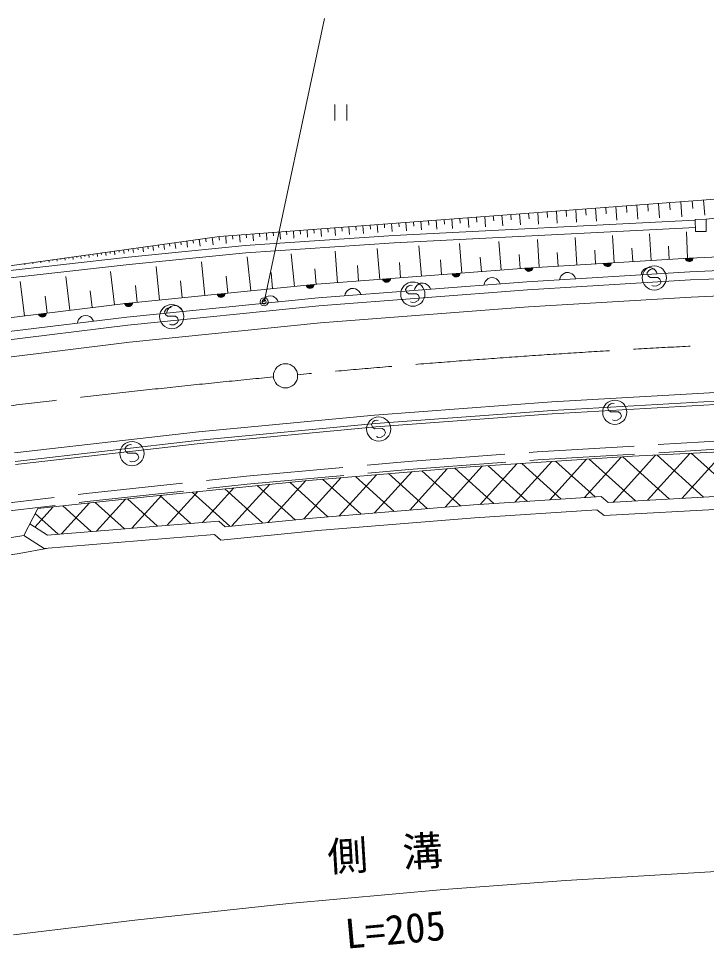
# Model space of a CAD drawing. Units: millimetres, scale not verified. Extents: x 40000 to 680000, y 20000 to 380000.
# Drawn here: x 154266 to 196836, y 257820 to 315378 of the extents above; entities that cross this region are included whole.
import ezdxf
from ezdxf.enums import TextEntityAlignment as Align

# ---------------------------------------------------------------- set-up
doc = ezdxf.new("R2010")
doc.units = ezdxf.units.MM
doc.header["$LTSCALE"] = 1000
doc.header["$PDMODE"] = 32
doc.header["$PDSIZE"] = 500
doc.linetypes.add('CHAIN', pattern=[18.5, 12, -1.5, 3.5, -1.5])
doc.linetypes.add('DASHED', pattern=[7.5, 6, -1.5])
for name, color, linetype, lineweight in [('M-BGD', 7, 'Continuous', 13), ('M-BMK', 2, 'CHAIN', 13), ('M-STR-HTXT', 7, 'Continuous', 13), ('M-STR-STRC', 7, 'Continuous', 13)]:
    doc.layers.add(name, color=color, linetype=linetype, lineweight=lineweight)
doc.styles.add('ＭＳ ゴシック', font='')
doc.styles.get('ＭＳ ゴシック').set_extended_font_data('MS Gothic')

msp = doc.modelspace()

# ---------------------------------------------------------------- hatches: boundary and pattern name
at = {"layer": 'M-BGD'}
h = msp.add_hatch(dxfattribs=at)
h.set_pattern_fill('USER', color=256, style=0, pattern_type=2)
h.set_pattern_definition([(227.8696, (194845, 287397), (1112.43, -1006.23), []), (317.8696, (194845, 287397), (1006.23, 1112.43), [])])
h.paths.add_polyline_path([(202357, 288790), (192254, 288284), (182218, 287628), (172203, 286795), (162191, 285779), (155457, 285044), (154967, 284097), (156053, 283404), (166668, 284272), (167050, 283927), (172448, 284461), (182418, 285276), (190321, 285790), (190764, 285430), (201431, 286017), (202432, 287173)])

# ---------------------------------------------------------------- linework, layer by layer
for p, q in [((173830, 310062), (173830, 309062)), ((174580, 309062), (174580, 310062)), ((193870, 303937), (193938, 303039)), ((194558, 303988), (194592, 303540)), ((195246, 304040), (195316, 303109)), ((195955, 304093), (195990, 303628)), ((196663, 304146), (196732, 303218)), ((185834, 303333), (185860, 302989)), ((186397, 303375), (186450, 302660)), ((186976, 303419), (187002, 303061)), ((187554, 303462), (187610, 302719)), ((188150, 303507), (188178, 303135)), ((188746, 303552), (188804, 302779)), ((189359, 303598), (189388, 303211)), ((189972, 303644), (190033, 302841)), ((190603, 303691), (190634, 303290)), ((191234, 303739), (191297, 302905)), ((191884, 303787), (191915, 303371)), ((192533, 303836), (192598, 302971)), ((193202, 303886), (193234, 303454)), ((196821, 302953), (203909, 303759)), ((177495, 301956), (196130, 302900)), ((178242, 302763), (178281, 302246)), ((178702, 302797), (178722, 302539)), ((179162, 302832), (179203, 302293)), ((179635, 302867), (179656, 302598)), ((180108, 302903), (180151, 302341)), ((180596, 302940), (180617, 302658)), ((181083, 302976), (181127, 302390)), ((181584, 303014), (181606, 302721)), ((182085, 303051), (182131, 302441)), ((182601, 303090), (182624, 302785)), ((183117, 303129), (183165, 302493)), ((183648, 303169), (183672, 302851)), ((184179, 303209), (184229, 302547)), ((184725, 303250), (184750, 302919)), ((185272, 303291), (185323, 302603)), ((170854, 302208), (170870, 301982)), ((171274, 302240), (171308, 301783)), ((171697, 302271), (171715, 302043)), ((172121, 302303), (172156, 301841)), ((172548, 302335), (172565, 302104)), ((172975, 302367), (173010, 301899)), ((173405, 302400), (173423, 302166)), ((173836, 302432), (173871, 301958)), ((174269, 302464), (174287, 302228)), ((174703, 302497), (174739, 302018)), ((175140, 302530), (175158, 302290)), ((175577, 302563), (175614, 302078)), ((176018, 302596), (176036, 302353)), ((176459, 302629), (176496, 302138)), ((176903, 302662), (176921, 302417)), ((177347, 302696), (177384, 302199)), ((177521, 301507), (196152, 302451)), ((177795, 302729), (177813, 302481)), ((164674, 301613), (164729, 301223)), ((165057, 301666), (165084, 301471)), ((165439, 301720), (165498, 301299)), ((165840, 301776), (165870, 301565)), ((166241, 301832), (166304, 301379)), ((166661, 301890), (166693, 301664)), ((167084, 301925), (167119, 301460)), ((167512, 301957), (167530, 301725)), ((167940, 301989), (167974, 301545)), ((168289, 301326), (177495, 301956)), ((168356, 302020), (168373, 301798)), ((168772, 302052), (168805, 301611)), ((169186, 302083), (169202, 301863)), ((169599, 302114), (169633, 301668)), ((170016, 302145), (170033, 301922)), ((170433, 302176), (170467, 301725)), ((186489, 299983), (186383, 301705)), ((188826, 300126), (188722, 301824)), ((191134, 300267), (191032, 301941)), ((193414, 300406), (193313, 302056)), ((195669, 300541), (195599, 302172)), ((160759, 301065), (160793, 300828)), ((161050, 301106), (161067, 300987)), ((161069, 300608), (168289, 301326)), ((161341, 301147), (161377, 300889)), ((161644, 301189), (161662, 301060)), ((161947, 301231), (161986, 300950)), ((162264, 301276), (162284, 301135)), ((162582, 301320), (162625, 301013)), ((162914, 301367), (162936, 301213)), ((163247, 301413), (163294, 301080)), ((163596, 301462), (163619, 301295)), ((163944, 301510), (163994, 301150)), ((164309, 301562), (164334, 301381)), ((168326, 300877), (177521, 301507)), ((176620, 299223), (176468, 301153)), ((179193, 299425), (179044, 301320)), ((181699, 299622), (181554, 301461)), ((184124, 299812), (183985, 301584)), ((189980, 300196), (189929, 301033)), ((192274, 300336), (192224, 301162)), ((194541, 300475), (194492, 301290)), ((142762, 298549), (161069, 300608)), ((156380, 300453), (156388, 300396)), ((156627, 300487), (156645, 300361)), ((156875, 300522), (156884, 300459)), ((157122, 300557), (157142, 300417)), ((157370, 300591), (157380, 300522)), ((157618, 300626), (157639, 300473)), ((157865, 300660), (157876, 300584)), ((158113, 300695), (158136, 300529)), ((158361, 300730), (158373, 300647)), ((158609, 300764), (158634, 300585)), ((158865, 300800), (158878, 300711)), ((159121, 300836), (159148, 300643)), ((159386, 300873), (159399, 300777)), ((159650, 300910), (159679, 300703)), ((159923, 300948), (159937, 300845)), ((160196, 300986), (160227, 300764)), ((160478, 301026), (160493, 300915)), ((161116, 300160), (168326, 300877)), ((168631, 298520), (168418, 300633)), ((171347, 298794), (171145, 300809)), ((174004, 299018), (173850, 300984)), ((182911, 299717), (182842, 300603)), ((185306, 299905), (185238, 300765)), ((195773, 300546), (185663, 299932)), ((187657, 300054), (187605, 300903)), ((195524, 300535), (196024, 300557)), ((195547, 300476), (195524, 300535)), ((196005, 300516), (195546, 300496)), ((195579, 300428), (195547, 300476)), ((195567, 300457), (195987, 300475)), ((205838, 300976), (195773, 300546)), ((196006, 300496), (195978, 300445)), ((196024, 300557), (196006, 300496)), ((142812, 298101), (161116, 300160)), ((154399, 300176), (154403, 300146)), ((154647, 300210), (154657, 300138)), ((154894, 300245), (154899, 300209)), ((155142, 300280), (155154, 300194)), ((155389, 300314), (155395, 300271)), ((155637, 300349), (155651, 300250)), ((155884, 300384), (155891, 300334)), ((156132, 300418), (156148, 300306)), ((162988, 297953), (162780, 300022)), ((165797, 298235), (165587, 300328)), ((172675, 298914), (172598, 299897)), ((185663, 299932), (172722, 298932)), ((175312, 299121), (175236, 300086)), ((177906, 299324), (177832, 300272)), ((180446, 299524), (180374, 300443)), ((185604, 299928), (186103, 299959)), ((185628, 299870), (185604, 299928)), ((186086, 299918), (185626, 299890)), ((185649, 299851), (186068, 299876)), ((186087, 299898), (186060, 299846)), ((186103, 299959), (186087, 299898)), ((190468, 300224), (190967, 300254)), ((190492, 300165), (190468, 300224)), ((190950, 300213), (190490, 300185)), ((190525, 300117), (190492, 300165)), ((190513, 300146), (190932, 300172)), ((190578, 300070), (190525, 300117)), ((190905, 300130), (190545, 300108)), ((190629, 300043), (190578, 300070)), ((190588, 300071), (190867, 300088)), ((190690, 300027), (190629, 300043)), ((190809, 300054), (190649, 300044)), ((190770, 300032), (190690, 300027)), ((190829, 300055), (190770, 300032)), ((190877, 300088), (190829, 300055)), ((190924, 300141), (190877, 300088)), ((190951, 300193), (190924, 300141)), ((190967, 300254), (190951, 300193)), ((193070, 299911), (192974, 299845)), ((193188, 299958), (193070, 299911)), ((193347, 299968), (193188, 299958)), ((193470, 299935), (193347, 299968)), ((193490, 299883), (193372, 299849)), ((193573, 299881), (193470, 299935)), ((193572, 299862), (193490, 299883)), ((193679, 299788), (193573, 299881)), ((195631, 300380), (195579, 300428)), ((195959, 300434), (195599, 300418)), ((195682, 300352), (195631, 300380)), ((195641, 300380), (195921, 300392)), ((195743, 300334), (195682, 300352)), ((195862, 300360), (195702, 300353)), ((195823, 300338), (195743, 300334)), ((195817, 299697), (205866, 300126)), ((195882, 300360), (195823, 300338)), ((195931, 300392), (195882, 300360)), ((195978, 300445), (195931, 300392)), ((157443, 297320), (157186, 299414)), ((160208, 297659), (159955, 299715)), ((167214, 298378), (167108, 299434)), ((169989, 298657), (169888, 299665)), ((181099, 299579), (181597, 299618)), ((181123, 299521), (181099, 299579)), ((181580, 299576), (181122, 299541)), ((181157, 299473), (181123, 299521)), ((181145, 299503), (181563, 299535)), ((181211, 299427), (181157, 299473)), ((181537, 299493), (181178, 299465)), ((181263, 299401), (181211, 299427)), ((181221, 299428), (181500, 299450)), ((181324, 299386), (181263, 299401)), ((181442, 299415), (181283, 299403)), ((181404, 299392), (181324, 299386)), ((181462, 299417), (181404, 299392)), ((181510, 299451), (181462, 299417)), ((181556, 299504), (181510, 299451)), ((181582, 299556), (181556, 299504)), ((181597, 299618), (181582, 299556)), ((183455, 299330), (183339, 299281)), ((183615, 299342), (183455, 299330)), ((183737, 299312), (183615, 299342)), ((183842, 299260), (183737, 299312)), ((185661, 299822), (185628, 299870)), ((185714, 299775), (185661, 299822)), ((186041, 299835), (185681, 299813)), ((185765, 299748), (185714, 299775)), ((185721, 299084), (195817, 299697)), ((185724, 299775), (186003, 299792)), ((185826, 299732), (185765, 299748)), ((185945, 299759), (185785, 299749)), ((185906, 299736), (185826, 299732)), ((185965, 299760), (185906, 299736)), ((186013, 299793), (185965, 299760)), ((186060, 299846), (186013, 299793)), ((187779, 299329), (187746, 299207)), ((187833, 299433), (187779, 299329)), ((187926, 299538), (187833, 299433)), ((188023, 299604), (187926, 299538)), ((188140, 299652), (188023, 299604)), ((188300, 299661), (188140, 299652)), ((188422, 299629), (188300, 299661)), ((188525, 299575), (188422, 299629)), ((188631, 299481), (188525, 299575)), ((188697, 299385), (188631, 299481)), ((188744, 299268), (188697, 299385)), ((192827, 299636), (192794, 299513)), ((192880, 299739), (192827, 299636)), ((192974, 299845), (192880, 299739)), ((193268, 299788), (193158, 299619)), ((193158, 299619), (193224, 299449)), ((193224, 299449), (193351, 299350)), ((193372, 299849), (193268, 299788)), ((193351, 299350), (193835, 299355)), ((193745, 299691), (193679, 299788)), ((193792, 299574), (193745, 299691)), ((193835, 299355), (193963, 299256)), ((195843, 299198), (205882, 299627)), ((154633, 296975), (154371, 299107)), ((172722, 298932), (160872, 297740)), ((161597, 297813), (161493, 298847)), ((164393, 298094), (164287, 299140)), ((172059, 298865), (172557, 298915)), ((172085, 298808), (172059, 298865)), ((172541, 298874), (172083, 298827)), ((172120, 298761), (172085, 298808)), ((172107, 298790), (172525, 298832)), ((172175, 298716), (172120, 298761)), ((172499, 298789), (172141, 298753)), ((172185, 298717), (172463, 298745)), ((172473, 298746), (172426, 298711)), ((172518, 298801), (172473, 298746)), ((172543, 298854), (172518, 298801)), ((172557, 298915), (172543, 298854)), ((172797, 298085), (185721, 299084)), ((176791, 299246), (177289, 299285)), ((176815, 299188), (176791, 299246)), ((177272, 299243), (176814, 299208)), ((176849, 299141), (176815, 299188)), ((176837, 299170), (177255, 299202)), ((176903, 299095), (176849, 299141)), ((177229, 299160), (176870, 299132)), ((176955, 299068), (176903, 299095)), ((176913, 299095), (177192, 299117)), ((177016, 299053), (176955, 299068)), ((177134, 299082), (176975, 299070)), ((177096, 299059), (177016, 299053)), ((177154, 299084), (177096, 299059)), ((177202, 299118), (177154, 299084)), ((177248, 299171), (177202, 299118)), ((177274, 299224), (177248, 299171)), ((177289, 299285), (177274, 299224)), ((178324, 298781), (178214, 298612)), ((178427, 298842), (178324, 298781)), ((178546, 298877), (178427, 298842)), ((178628, 298855), (178546, 298877)), ((178844, 298773), (178791, 298669)), ((178936, 298881), (178844, 298773)), ((179031, 298948), (178936, 298881)), ((179147, 298997), (179031, 298948)), ((179307, 299010), (179147, 298997)), ((179429, 298979), (179307, 299010)), ((179534, 298927), (179429, 298979)), ((179641, 298835), (179534, 298927)), ((179709, 298740), (179641, 298835)), ((179758, 298623), (179709, 298740)), ((183099, 299002), (183069, 298879)), ((183152, 299106), (183099, 299002)), ((183244, 299213), (183152, 299106)), ((183339, 299281), (183244, 299213)), ((183949, 299168), (183842, 299260)), ((184017, 299073), (183949, 299168)), ((184066, 298956), (184017, 299073)), ((185756, 298585), (195843, 299198)), ((193562, 298813), (193465, 298860)), ((193763, 298826), (193562, 298813)), ((193944, 298932), (193763, 298826)), ((194028, 299086), (193944, 298932)), ((193963, 299256), (194028, 299086)), ((156038, 297147), (155909, 298194)), ((158825, 297490), (158699, 298517)), ((166548, 298311), (167046, 298361)), ((166574, 298253), (166548, 298311)), ((167030, 298319), (166572, 298273)), ((166609, 298206), (166574, 298253)), ((166596, 298235), (167014, 298277)), ((166664, 298162), (166609, 298206)), ((166988, 298234), (166630, 298198)), ((166716, 298137), (166664, 298162)), ((166674, 298163), (166952, 298191)), ((166895, 298155), (166736, 298139)), ((166915, 298157), (166858, 298131)), ((166962, 298192), (166915, 298157)), ((167007, 298246), (166962, 298192)), ((167032, 298299), (167007, 298246)), ((167046, 298361), (167032, 298299)), ((169718, 298198), (169603, 298146)), ((169877, 298214), (169718, 298198)), ((170001, 298186), (169877, 298214)), ((170106, 298136), (170001, 298186)), ((172227, 298691), (172175, 298716)), ((172289, 298677), (172227, 298691)), ((172407, 298709), (172247, 298693)), ((172369, 298685), (172289, 298677)), ((172426, 298711), (172369, 298685)), ((172842, 297587), (185756, 298585)), ((174483, 298336), (174453, 298213)), ((174536, 298440), (174483, 298336)), ((174628, 298548), (174536, 298440)), ((174723, 298615), (174628, 298548)), ((174839, 298664), (174723, 298615)), ((174999, 298677), (174839, 298664)), ((175121, 298646), (174999, 298677)), ((175226, 298594), (175121, 298646)), ((175333, 298502), (175226, 298594)), ((175401, 298407), (175333, 298502)), ((175450, 298290), (175401, 298407)), ((178214, 298612), (178279, 298442)), ((178279, 298442), (178407, 298343)), ((178407, 298343), (178890, 298348)), ((178791, 298669), (178761, 298546)), ((178890, 298348), (179018, 298249)), ((179018, 298249), (179083, 298079)), ((195887, 298136), (205902, 298572)), ((160872, 297740), (145489, 295853)), ((160829, 297735), (161326, 297785)), ((160854, 297678), (160829, 297735)), ((161310, 297744), (160852, 297698)), ((160889, 297631), (160854, 297678)), ((160876, 297660), (161294, 297702)), ((160944, 297586), (160889, 297631)), ((161268, 297659), (160910, 297623)), ((160997, 297561), (160944, 297586)), ((160954, 297587), (161233, 297615)), ((160966, 296895), (172797, 298085)), ((161176, 297579), (161017, 297563)), ((161022, 296398), (172842, 297587)), ((161196, 297581), (161138, 297555)), ((161243, 297616), (161196, 297581)), ((161287, 297671), (161243, 297616)), ((161312, 297724), (161287, 297671)), ((161326, 297785), (161312, 297724)), ((163803, 297602), (163687, 297551)), ((163962, 297618), (163803, 297602)), ((164085, 297591), (163962, 297618)), ((164191, 297541), (164085, 297591)), ((166778, 298123), (166716, 298137)), ((166858, 298131), (166778, 298123)), ((169370, 297861), (169342, 297738)), ((169420, 297967), (169370, 297861)), ((169509, 298076), (169420, 297967)), ((169603, 298146), (169509, 298076)), ((170216, 298047), (170106, 298136)), ((170285, 297953), (170216, 298047)), ((170337, 297838), (170285, 297953)), ((178617, 297806), (178520, 297853)), ((178818, 297819), (178617, 297806)), ((178999, 297925), (178818, 297819)), ((179083, 298079), (178999, 297925)), ((185816, 297543), (195887, 298136)), ((155494, 297080), (155991, 297141)), ((155522, 297023), (155494, 297080)), ((155976, 297099), (155519, 297043)), ((155557, 296977), (155522, 297023)), ((155544, 297006), (155961, 297057)), ((155936, 297013), (155578, 296970)), ((155954, 297026), (155911, 296970)), ((155978, 297079), (155954, 297026)), ((155991, 297141), (155978, 297079)), ((158434, 297008), (158276, 296988)), ((158558, 296982), (158434, 297008)), ((161059, 297547), (160997, 297561)), ((161138, 297555), (161059, 297547)), ((163404, 297392), (163294, 297224)), ((163294, 297224), (163359, 297053)), ((163359, 297053), (163487, 296954)), ((163507, 297453), (163404, 297392)), ((163454, 297266), (163427, 297143)), ((163504, 297371), (163454, 297266)), ((163594, 297481), (163504, 297371)), ((163626, 297488), (163507, 297453)), ((163687, 297551), (163594, 297481)), ((163708, 297466), (163626, 297488)), ((164300, 297451), (164191, 297541)), ((164370, 297358), (164300, 297451)), ((164422, 297243), (164370, 297358)), ((172951, 296549), (185816, 297543)), ((145605, 295011), (160966, 296895)), ((155613, 296933), (155557, 296977)), ((155666, 296910), (155613, 296933)), ((155623, 296935), (155901, 296969)), ((155728, 296897), (155666, 296910)), ((155845, 296932), (155686, 296912)), ((155808, 296907), (155728, 296897)), ((155865, 296934), (155808, 296907)), ((155911, 296970), (155865, 296934)), ((157935, 296644), (157910, 296520)), ((157982, 296751), (157935, 296644)), ((158069, 296862), (157982, 296751)), ((158161, 296934), (158069, 296862)), ((158276, 296988), (158161, 296934)), ((158665, 296935), (158558, 296982)), ((158776, 296848), (158665, 296935)), ((158848, 296756), (158776, 296848)), ((158902, 296642), (158848, 296756)), ((161129, 295352), (172951, 296549)), ((163487, 296954), (163971, 296960)), ((163698, 296417), (163600, 296464)), ((163898, 296430), (163698, 296417)), ((164079, 296537), (163898, 296430)), ((163971, 296960), (164098, 296861)), ((164163, 296690), (164079, 296537)), ((164098, 296861), (164163, 296690)), ((145673, 294515), (161022, 296398)), ((145808, 293460), (161129, 295352)), ((187270, 291646), (198202, 292272)), ((176298, 290829), (187270, 291646)), ((187280, 291118), (198218, 291746)), ((187293, 290918), (198228, 291546)), ((190826, 291472), (190716, 291304)), ((190716, 291304), (190782, 291133)), ((190930, 291533), (190826, 291472)), ((191048, 291568), (190930, 291533)), ((191131, 291547), (191048, 291568)), ((165407, 289798), (176298, 290829)), ((176364, 290304), (187280, 291118)), ((176381, 290104), (187293, 290918)), ((190782, 291133), (190909, 291034)), ((190909, 291034), (191393, 291040)), ((191393, 291040), (191521, 290941)), ((191586, 290770), (191502, 290617)), ((191521, 290941), (191586, 290770)), ((165479, 289283), (176364, 290304)), ((165499, 289084), (176381, 290104)), ((176217, 290429), (176107, 290261)), ((176107, 290261), (176173, 290090)), ((176321, 290490), (176217, 290429)), ((176439, 290525), (176321, 290490)), ((176521, 290503), (176439, 290525)), ((191120, 290497), (191023, 290544)), ((191321, 290511), (191120, 290497)), ((191502, 290617), (191321, 290511)), ((154021, 288495), (165407, 289798)), ((176173, 290090), (176300, 289991)), ((176300, 289991), (176784, 289997)), ((176893, 289574), (176712, 289467)), ((176784, 289997), (176912, 289898)), ((176977, 289727), (176893, 289574)), ((176912, 289898), (176977, 289727)), ((154051, 287967), (165479, 289283)), ((154076, 287768), (165499, 289084)), ((161050, 288975), (160947, 288914)), ((161169, 289010), (161050, 288975)), ((161251, 288988), (161169, 289010)), ((176511, 289454), (176414, 289501)), ((176712, 289467), (176511, 289454)), ((160947, 288914), (160837, 288745)), ((160837, 288745), (160902, 288575)), ((160902, 288575), (161030, 288476)), ((161030, 288476), (161513, 288481)), ((161513, 288481), (161641, 288382)), ((161641, 288382), (161706, 288212)), ((202357, 288790), (192254, 288284)), ((161241, 287939), (161143, 287986)), ((161441, 287952), (161241, 287939)), ((161622, 288058), (161441, 287952)), ((161706, 288212), (161622, 288058)), ((192254, 288284), (182218, 287628)), ((182218, 287628), (172203, 286795)), ((172203, 286795), (162191, 285779)), ((162191, 285779), (155457, 285044)), ((190321, 285790), (182418, 285276)), ((190764, 285430), (190321, 285790)), ((201431, 286017), (190764, 285430)), ((155457, 285044), (154598, 283384)), ((182418, 285276), (172448, 284461)), ((182476, 284478), (190060, 284971)), ((190060, 284971), (190499, 284614)), ((190499, 284614), (201813, 285237)), ((172448, 284461), (167050, 283927)), ((172791, 283686), (182476, 284478)), ((154967, 284097), (156053, 283404)), ((156053, 283404), (166668, 284272)), ((167050, 283927), (166668, 284272)), ((154598, 283384), (155849, 282584)), ((155849, 282584), (166388, 283446)), ((166388, 283446), (166776, 283096)), ((166776, 283096), (172791, 283686))]:
    msp.add_line(p, q, dxfattribs=at)
at = {"layer": 'M-BGD', "linetype": 'DASHED'}
for p, q in [((186366, 288561), (198376, 289275)), ((178387, 287965), (186366, 288561)), ((186400, 288062), (198401, 288776)), ((168366, 287055), (178387, 287965)), ((178429, 287466), (186400, 288062)), ((168415, 286558), (178429, 287466)), ((158445, 285982), (168366, 287055)), ((158505, 285486), (168415, 286558)), ((150508, 285023), (158445, 285982)), ((150573, 284527), (158505, 285486))]:
    msp.add_line(p, q, dxfattribs=at)
at = {"layer": 'M-BGD'}
for points in [[(142762, 298549), (166702, 301896), (202302, 304570), (200054, 315276)], [(111983, 271821), (112569, 275560), (126504, 277456), (128697, 279162), (154598, 283384)]]:
    msp.add_lwpolyline(points, dxfattribs=at)
msp.add_lwpolyline([(196154, 302193), (196824, 302197), (196821, 302953), (196150, 302950)], close=True, dxfattribs=at)
at = {"layer": 'M-BGD', "linetype": 'DASHED'}
msp.add_lwpolyline([(116112, 265237), (114228, 269699), (113477, 274610), (126893, 276483), (129386, 278323), (154309, 282265), (156104, 282605)], dxfattribs=at)
at = {"layer": 'M-BGD'}
for centre, radius in [((193608, 299327), 750), ((178664, 298320), 750), ((163744, 296931), 750), ((169458, 297846), 250), ((169458, 297846), 125), ((191166, 291011), 750), ((176557, 289968), 750), ((161287, 288453), 750)]:
    msp.add_circle(centre, radius, dxfattribs=at)
msp.add_point((169458, 297846), dxfattribs=at)
at = {"layer": 'M-BMK', "linetype": 'Continuous'}
msp.add_circle((170787, 293265), 750, dxfattribs=at)
at = {"layer": 'M-BMK'}
for start, end in [(86.40788, 95.3228), (95.46599, 104.44944)]:
    msp.add_arc((227193, -304077), 600000, start, end, dxfattribs=at)
at = {"layer": 'M-STR-HTXT'}
for p, q in [((188146, 262031), (199677, 262716)), ((180580, 261465), (188146, 262031)), ((170997, 260596), (180580, 261465)), ((161469, 259565), (170997, 260596)), ((153945, 258656), (161469, 259565))]:
    msp.add_line(p, q, dxfattribs=at)
at = {"layer": 'M-STR-STRC'}
msp.add_line((169458, 297846), (173203, 315378), dxfattribs=at)

# ---------------------------------------------------------------- texts
at = {"layer": 'M-STR-HTXT', "style": 'ＭＳ ゴシック'}
msp.add_text('L=205', height=1833, rotation=5.184, dxfattribs=at).set_placement((177708, 257532), align=Align.BOTTOM_CENTER)
at = {"layer": 'M-STR-HTXT', "insert": (177252, 263616), "char_height": 1833, "attachment_point": 5, "rotation": 3.493, "style": 'ＭＳ ゴシック'}
msp.add_mtext('\\T1.24;側\\~溝', dxfattribs=at)

doc.saveas('drawing.dxf')
